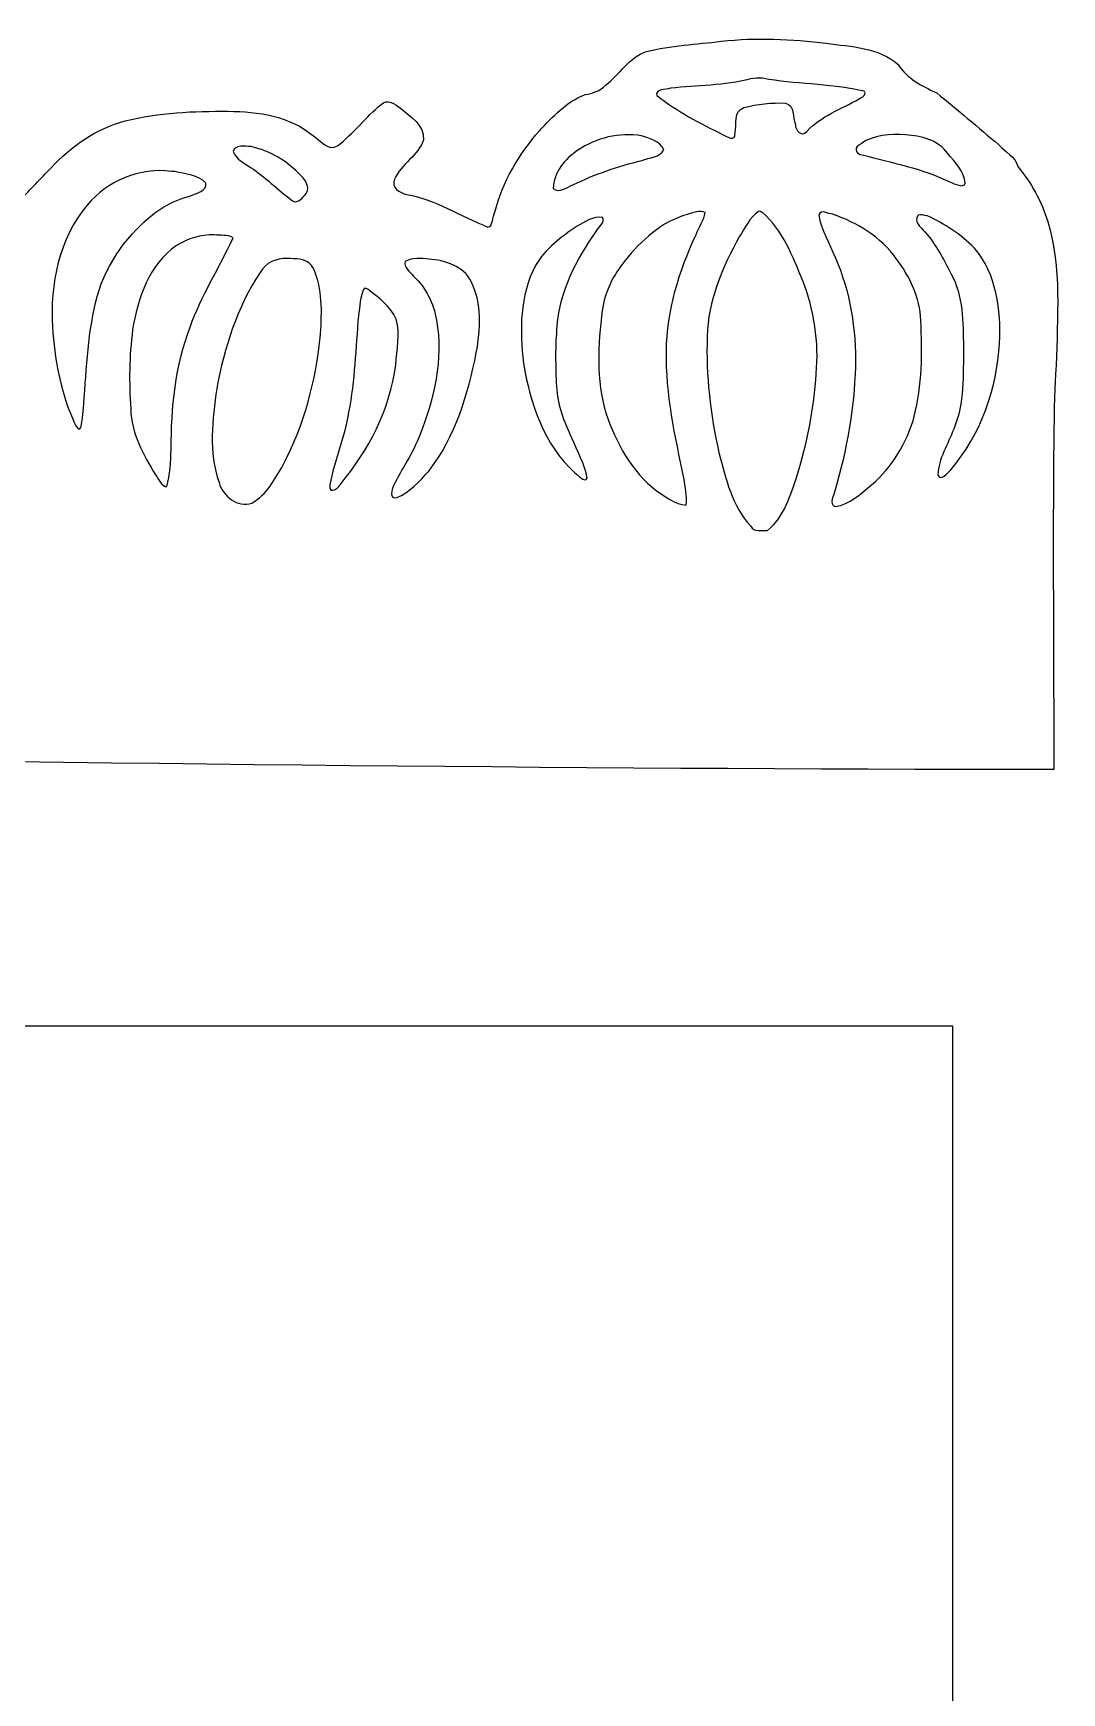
# Model space of a CAD drawing. Header units: centimetres. Extents: x -14.3 to 11, y -12.4 to 14.4.
# Drawn here: x -3.88 to 1.14, y 6.33 to 14.43 of the extents above; entities that cross this region are included whole.
import ezdxf

# ---------------------------------------------------------------- set-up
doc = ezdxf.new("R2010")
doc.units = ezdxf.units.CM
doc.header["$MEASUREMENT"] = 0
doc.layers.add('Layer 1', color=7, linetype='Continuous')

msp = doc.modelspace()

# ---------------------------------------------------------------- linework, layer by layer
at = {"layer": 'Layer 1', "color": 9}
for points, knots in [([(-7.73261, 14.43459), (-7.89731, 14.42913), (-8.06103, 14.4083), (-8.22423, 14.38672), (-8.22423, 14.38672), (-8.29321, 14.37928), (-8.35472, 14.34207), (-8.39811, 14.28874), (-8.39811, 14.28874), (-8.445, 14.24484), (-8.48717, 14.18555), (-8.55192, 14.16918), (-8.55192, 14.16918), (-8.63179, 14.15628), (-8.69405, 14.09601), (-8.75109, 14.04292), (-8.75109, 14.04292), (-8.86023, 13.93354), (-8.95276, 13.80356), (-9.00311, 13.65672), (-9.00311, 13.65672), (-9.01875, 13.60835), (-9.03015, 13.55899), (-9.04801, 13.51136), (-9.04801, 13.51136), (-9.17723, 13.55948), (-9.29383, 13.63911), (-9.42975, 13.66912), (-9.42975, 13.66912), (-9.46597, 13.67557), (-9.52648, 13.69194), (-9.51532, 13.74006), (-9.51532, 13.74006), (-9.49103, 13.82316), (-9.39279, 13.8621), (-9.37196, 13.94668), (-9.37196, 13.94668), (-9.36823, 14.01217), (-9.43322, 14.0526), (-9.47761, 14.0903), (-9.47761, 14.0903), (-9.50616, 14.11188), (-9.54484, 14.14512), (-9.57908, 14.11362), (-9.57908, 14.11362), (-9.65523, 14.05285), (-9.71352, 13.97099), (-9.79215, 13.91295), (-9.79215, 13.91295), (-9.83779, 13.88269), (-9.87499, 13.93775), (-9.91021, 13.96008), (-9.91021, 13.96008), (-10.01911, 14.05384), (-10.16669, 14.07815), (-10.3061, 14.07964), (-10.3061, 14.07964), (-10.48271, 14.08237), (-10.66255, 14.0774), (-10.83418, 14.03226), (-10.83418, 14.03226), (-10.97508, 13.99406), (-11.09713, 13.907), (-11.19608, 13.80133), (-11.19608, 13.80133), (-11.24495, 13.75073), (-11.29258, 13.69888), (-11.34094, 13.64779), (-11.34094, 13.64779), (-11.38436, 13.74254), (-11.41833, 13.84523), (-11.48657, 13.9256), (-11.48657, 13.9256), (-11.57113, 14.00126), (-11.67979, 14.04764), (-11.78917, 14.07418), (-11.78917, 14.07418), (-11.86804, 14.08881), (-11.95115, 14.07319), (-12.02753, 14.1037), (-12.02753, 14.1037), (-12.12702, 14.12776), (-12.23118, 14.10891), (-12.32744, 14.07889), (-12.32744, 14.07889), (-12.41425, 14.05012), (-12.48817, 14.12156), (-12.57051, 14.1347), (-12.57051, 14.1347), (-12.67172, 14.15579), (-12.78062, 14.14909), (-12.87314, 14.10047), (-12.87314, 14.10047), (-12.96491, 14.06451), (-13.06562, 14.09427), (-13.15938, 14.06674), (-13.15938, 14.06674), (-13.31144, 14.03052), (-13.45729, 13.94123), (-13.5384, 13.80455), (-13.5384, 13.80455), (-13.62298, 13.6334), (-13.71997, 13.46349), (-13.74998, 13.27224), (-13.74998, 13.27224), (-13.78372, 13.10109), (-13.78049, 12.9225), (-13.74105, 12.75283), (-13.74105, 12.75283), (-13.70707, 12.61294), (-13.73584, 11.36949), (-13.73584, 10.97261), (-13.73584, 10.97261), (-8.92373, 10.97261), (-3.70581, 10.83717), (1.1063, 10.83717), (1.1063, 10.83717), (1.1063, 11.23405), (1.09437, 12.65535), (1.11821, 12.81063), (1.11821, 12.81063), (1.12191, 13.04528), (1.14498, 13.28638), (1.07677, 13.51459), (1.07677, 13.51459), (1.046, 13.61331), (0.99542, 13.70484), (0.92969, 13.78421), (0.92969, 13.78421), (0.91877, 13.83109), (0.86791, 13.85466), (0.83764, 13.88914), (0.83764, 13.88914), (0.73694, 13.97422), (0.63624, 14.06029), (0.53356, 14.14289), (0.53356, 14.14289), (0.4631, 14.17637), (0.38746, 14.21234), (0.34578, 14.2818), (0.34578, 14.2818), (0.25027, 14.36663), (0.11486, 14.36762), (-0.00471, 14.38647), (-0.00471, 14.38647), (-0.17537, 14.40557), (-0.34777, 14.41524), (-0.51866, 14.39515), (-0.51866, 14.39515), (-0.64071, 14.38027), (-0.76496, 14.37556), (-0.88429, 14.3453), (-0.88429, 14.3453), (-0.96986, 14.31801), (-1.01502, 14.23243), (-1.08397, 14.18059), (-1.08397, 14.18059), (-1.11101, 14.15231), (-1.14721, 14.1409), (-1.18443, 14.1347), (-1.18443, 14.1347), (-1.27471, 14.10047), (-1.34268, 14.0268), (-1.40766, 13.95785), (-1.40766, 13.95785), (-1.50614, 13.8425), (-1.58874, 13.71005), (-1.62446, 13.56097), (-1.62446, 13.56097), (-1.63563, 13.53964), (-1.63563, 13.48705), (-1.65944, 13.4878), (-1.65944, 13.4878), (-1.79139, 13.54038), (-1.91344, 13.62025), (-2.05507, 13.64729), (-2.05507, 13.64729), (-2.08955, 13.65324), (-2.13371, 13.68102), (-2.11511, 13.72146), (-2.11511, 13.72146), (-2.08359, 13.79711), (-1.99901, 13.83605), (-1.97345, 13.91444), (-1.97345, 13.91444), (-1.96752, 13.98612), (-2.03896, 14.02804), (-2.08656, 14.06872), (-2.08656, 14.06872), (-2.11312, 14.08956), (-2.15008, 14.1156), (-2.18107, 14.08633), (-2.18107, 14.08633), (-2.25647, 14.02482), (-2.31553, 13.94371), (-2.39339, 13.88517), (-2.39339, 13.88517), (-2.4398, 13.8559), (-2.476, 13.91047), (-2.51148, 13.93279), (-2.51148, 13.93279), (-2.62633, 14.03052), (-2.78209, 14.05285), (-2.92793, 14.0531), (-2.92793, 14.0531), (-3.09613, 14.05409), (-3.26702, 14.04838), (-3.43075, 14.00597), (-3.43075, 14.00597), (-3.57187, 13.9695), (-3.69514, 13.88343), (-3.79338, 13.77727), (-3.79338, 13.77727), (-3.84373, 13.72567), (-3.89311, 13.67284), (-3.94295, 13.62075), (-3.94295, 13.62075), (-3.98587, 13.71724), (-4.02135, 13.82117), (-4.09154, 13.90179), (-4.09154, 13.90179), (-4.17613, 13.97496), (-4.28278, 14.02135), (-4.39118, 14.04689), (-4.39118, 14.04689), (-4.46807, 14.06202), (-4.54943, 14.04491), (-4.62383, 14.07517), (-4.62383, 14.07517), (-4.72305, 14.10072), (-4.82775, 14.08361), (-4.92374, 14.05285), (-4.92374, 14.05285), (-4.99592, 14.02606), (-5.06288, 14.07244), (-5.12837, 14.09526), (-5.12837, 14.09526), (-5.23949, 14.1285), (-5.36525, 14.13024), (-5.46992, 14.07517), (-5.46992, 14.07517), (-5.56244, 14.03623), (-5.66539, 14.06773), (-5.7604, 14.03945), (-5.7604, 14.03945), (-5.91145, 14.00398), (-6.05533, 13.91592), (-6.13743, 13.78198), (-6.13743, 13.78198), (-6.19448, 13.67185), (-6.25179, 13.56147), (-6.2979, 13.44637), (-6.2979, 13.44637), (-6.32693, 13.57858), (-6.38074, 13.70707), (-6.46832, 13.8115), (-6.46832, 13.8115), (-6.48271, 13.8621), (-6.53653, 13.88765), (-6.57003, 13.92535), (-6.57003, 13.92535), (-6.66851, 14.00671), (-6.76548, 14.09055), (-6.8652, 14.17017), (-6.8652, 14.17017), (-6.93539, 14.20416), (-7.0113, 14.23963), (-7.05297, 14.30908), (-7.05297, 14.30908), (-7.13682, 14.38473), (-7.25636, 14.39391), (-7.36351, 14.40855), (-7.36351, 14.40855), (-7.48557, 14.42393), (-7.61082, 14.43484), (-7.73261, 14.43459), (-7.73261, 14.43459), (-7.73261, 14.43459), (-7.73261, 14.43459), (-7.73261, 14.43459)], [0, 0, 0, 0, 0.0140845, 0.0140845, 0.0140845, 0.0140845, 0.028169, 0.028169, 0.028169, 0.028169, 0.0422535, 0.0422535, 0.0422535, 0.0422535, 0.056338, 0.056338, 0.056338, 0.056338, 0.0704225, 0.0704225, 0.0704225, 0.0704225, 0.084507, 0.084507, 0.084507, 0.084507, 0.0985915, 0.0985915, 0.0985915, 0.0985915, 0.1126761, 0.1126761, 0.1126761, 0.1126761, 0.1267606, 0.1267606, 0.1267606, 0.1267606, 0.1408451, 0.1408451, 0.1408451, 0.1408451, 0.1549296, 0.1549296, 0.1549296, 0.1549296, 0.1690141, 0.1690141, 0.1690141, 0.1690141, 0.1830986, 0.1830986, 0.1830986, 0.1830986, 0.1971831, 0.1971831, 0.1971831, 0.1971831, 0.2112676, 0.2112676, 0.2112676, 0.2112676, 0.2253521, 0.2253521, 0.2253521, 0.2253521, 0.2394366, 0.2394366, 0.2394366, 0.2394366, 0.2535211, 0.2535211, 0.2535211, 0.2535211, 0.2676056, 0.2676056, 0.2676056, 0.2676056, 0.2816901, 0.2816901, 0.2816901, 0.2816901, 0.2957746, 0.2957746, 0.2957746, 0.2957746, 0.3098592, 0.3098592, 0.3098592, 0.3098592, 0.3239437, 0.3239437, 0.3239437, 0.3239437, 0.3380282, 0.3380282, 0.3380282, 0.3380282, 0.3521127, 0.3521127, 0.3521127, 0.3521127, 0.3661972, 0.3661972, 0.3661972, 0.3661972, 0.3802817, 0.3802817, 0.3802817, 0.3802817, 0.3943662, 0.3943662, 0.3943662, 0.3943662, 0.4084507, 0.4084507, 0.4084507, 0.4084507, 0.4225352, 0.4225352, 0.4225352, 0.4225352, 0.4366197, 0.4366197, 0.4366197, 0.4366197, 0.4507042, 0.4507042, 0.4507042, 0.4507042, 0.4647887, 0.4647887, 0.4647887, 0.4647887, 0.4788732, 0.4788732, 0.4788732, 0.4788732, 0.4929577, 0.4929577, 0.4929577, 0.4929577, 0.5070423, 0.5070423, 0.5070423, 0.5070423, 0.5211268, 0.5211268, 0.5211268, 0.5211268, 0.5352113, 0.5352113, 0.5352113, 0.5352113, 0.5492958, 0.5492958, 0.5492958, 0.5492958, 0.5633803, 0.5633803, 0.5633803, 0.5633803, 0.5774648, 0.5774648, 0.5774648, 0.5774648, 0.5915493, 0.5915493, 0.5915493, 0.5915493, 0.6056338, 0.6056338, 0.6056338, 0.6056338, 0.6197183, 0.6197183, 0.6197183, 0.6197183, 0.6338028, 0.6338028, 0.6338028, 0.6338028, 0.6478873, 0.6478873, 0.6478873, 0.6478873, 0.6619718, 0.6619718, 0.6619718, 0.6619718, 0.6760563, 0.6760563, 0.6760563, 0.6760563, 0.6901408, 0.6901408, 0.6901408, 0.6901408, 0.7042254, 0.7042254, 0.7042254, 0.7042254, 0.7183099, 0.7183099, 0.7183099, 0.7183099, 0.7323944, 0.7323944, 0.7323944, 0.7323944, 0.7464789, 0.7464789, 0.7464789, 0.7464789, 0.7605634, 0.7605634, 0.7605634, 0.7605634, 0.7746479, 0.7746479, 0.7746479, 0.7746479, 0.7887324, 0.7887324, 0.7887324, 0.7887324, 0.8028169, 0.8028169, 0.8028169, 0.8028169, 0.8169014, 0.8169014, 0.8169014, 0.8169014, 0.8309859, 0.8309859, 0.8309859, 0.8309859, 0.8450704, 0.8450704, 0.8450704, 0.8450704, 0.8591549, 0.8591549, 0.8591549, 0.8591549, 0.8732394, 0.8732394, 0.8732394, 0.8732394, 0.8873239, 0.8873239, 0.8873239, 0.8873239, 0.9014085, 0.9014085, 0.9014085, 0.9014085, 0.915493, 0.915493, 0.915493, 0.915493, 0.9295775, 0.9295775, 0.9295775, 0.9295775, 0.943662, 0.943662, 0.943662, 0.943662, 0.9577465, 0.9577465, 0.9577465, 0.9577465, 0.971831, 0.971831, 0.971831, 0.971831, 1, 1, 1, 1]), ([(-0.31676, 14.21457), (-0.15925, 14.18456), (0.00347, 14.19002), (0.16023, 14.15529), (0.16023, 14.15529), (0.20241, 14.15405), (0.18008, 14.12379), (0.15454, 14.11362), (0.15454, 14.11362), (0.06723, 14.06451), (-0.03125, 14.03052), (-0.10046, 13.95512), (-0.10046, 13.95512), (-0.12478, 13.92535), (-0.15801, 13.96008), (-0.15677, 13.98885), (-0.15677, 13.98885), (-0.17066, 14.02383), (-0.15801, 14.08162), (-0.20439, 14.09278), (-0.20439, 14.09278), (-0.2726, 14.097), (-0.34232, 14.08857), (-0.40828, 14.0712), (-0.40828, 14.0712), (-0.46037, 14.05334), (-0.44154, 13.98935), (-0.4517, 13.94743), (-0.4517, 13.94743), (-0.44797, 13.90228), (-0.49064, 13.92709), (-0.51247, 13.94023), (-0.51247, 13.94023), (-0.6241, 13.9948), (-0.73596, 14.0526), (-0.8332, 14.13073), (-0.8332, 14.13073), (-0.8446, 14.16224), (-0.7883, 14.15852), (-0.76745, 14.16596), (-0.76745, 14.16596), (-0.63698, 14.17985), (-0.50379, 14.17786), (-0.37605, 14.2111), (-0.37605, 14.2111), (-0.35645, 14.21482), (-0.33684, 14.21482), (-0.31676, 14.21457), (-0.31676, 14.21457), (-0.31676, 14.21457), (-0.31676, 14.21457), (-0.31676, 14.21457)], [0, 0, 0, 0, 0.0714286, 0.0714286, 0.0714286, 0.0714286, 0.1428571, 0.1428571, 0.1428571, 0.1428571, 0.2142857, 0.2142857, 0.2142857, 0.2142857, 0.2857143, 0.2857143, 0.2857143, 0.2857143, 0.3571429, 0.3571429, 0.3571429, 0.3571429, 0.4285714, 0.4285714, 0.4285714, 0.4285714, 0.5, 0.5, 0.5, 0.5, 0.5714286, 0.5714286, 0.5714286, 0.5714286, 0.6428571, 0.6428571, 0.6428571, 0.6428571, 0.7142857, 0.7142857, 0.7142857, 0.7142857, 0.7857143, 0.7857143, 0.7857143, 0.7857143, 0.8571429, 0.8571429, 0.8571429, 0.8571429, 1, 1, 1, 1]), ([(-0.90834, 13.93304), (-0.86791, 13.92163), (-0.81881, 13.90625), (-0.79896, 13.86632), (-0.79896, 13.86632), (-0.81706, 13.82737), (-0.87064, 13.82812), (-0.90662, 13.81323), (-0.90662, 13.81323), (-1.02246, 13.78396), (-1.13654, 13.74725), (-1.24346, 13.69318), (-1.24346, 13.69318), (-1.27273, 13.68301), (-1.31217, 13.65052), (-1.33996, 13.67656), (-1.33996, 13.67656), (-1.33895, 13.7542), (-1.28167, 13.82043), (-1.22039, 13.86284), (-1.22039, 13.86284), (-1.13009, 13.92312), (-1.016, 13.95214), (-0.90834, 13.93304), (-0.90834, 13.93304), (-0.90834, 13.93304), (-0.90834, 13.93304), (-0.90834, 13.93304)], [0, 0, 0, 0, 0.125, 0.125, 0.125, 0.125, 0.25, 0.25, 0.25, 0.25, 0.375, 0.375, 0.375, 0.375, 0.5, 0.5, 0.5, 0.5, 0.625, 0.625, 0.625, 0.625, 0.75, 0.75, 0.75, 0.75, 1, 1, 1, 1]), ([(-2.81757, 13.88045), (-2.7228, 13.86284), (-2.63774, 13.80703), (-2.57175, 13.73857), (-2.57175, 13.73857), (-2.54595, 13.71377), (-2.52238, 13.67185), (-2.55487, 13.64208), (-2.55487, 13.64208), (-2.56953, 13.62224), (-2.5958, 13.59793), (-2.61961, 13.62075), (-2.61961, 13.62075), (-2.68735, 13.67085), (-2.74688, 13.73262), (-2.81832, 13.77876), (-2.81832, 13.77876), (-2.8503, 13.80009), (-2.88875, 13.81993), (-2.90438, 13.85714), (-2.90438, 13.85714), (-2.89621, 13.89112), (-2.84311, 13.88269), (-2.81757, 13.88045), (-2.81757, 13.88045), (-2.81757, 13.88045), (-2.81757, 13.88045), (-2.81757, 13.88045)], [0, 0, 0, 0, 0.125, 0.125, 0.125, 0.125, 0.25, 0.25, 0.25, 0.25, 0.375, 0.375, 0.375, 0.375, 0.5, 0.5, 0.5, 0.5, 0.625, 0.625, 0.625, 0.625, 0.75, 0.75, 0.75, 0.75, 1, 1, 1, 1]), ([(0.38076, 13.9385), (0.45765, 13.93279), (0.5415, 13.91369), (0.58835, 13.84672), (0.58835, 13.84672), (0.6236, 13.8043), (0.66699, 13.75916), (0.67344, 13.7026), (0.67344, 13.7026), (0.665, 13.67408), (0.62135, 13.70087), (0.60103, 13.70657), (0.60103, 13.70657), (0.46532, 13.77429), (0.31501, 13.80083), (0.16992, 13.84077), (0.16992, 13.84077), (0.13097, 13.84548), (0.13047, 13.87996), (0.1642, 13.89484), (0.1642, 13.89484), (0.22548, 13.93999), (0.30758, 13.94098), (0.38076, 13.9385), (0.38076, 13.9385), (0.38076, 13.9385), (0.38076, 13.9385), (0.38076, 13.9385)], [0, 0, 0, 0, 0.125, 0.125, 0.125, 0.125, 0.25, 0.25, 0.25, 0.25, 0.375, 0.375, 0.375, 0.375, 0.5, 0.5, 0.5, 0.5, 0.625, 0.625, 0.625, 0.625, 0.75, 0.75, 0.75, 0.75, 1, 1, 1, 1]), ([(-3.18889, 13.75866), (-3.13706, 13.74601), (-3.07478, 13.74403), (-3.03683, 13.70211), (-3.03683, 13.70211), (-3.03212, 13.66341), (-3.08348, 13.65299), (-3.1115, 13.6401), (-3.1115, 13.6401), (-3.20328, 13.61604), (-3.28636, 13.56618), (-3.35336, 13.49896), (-3.35336, 13.49896), (-3.47662, 13.38163), (-3.56418, 13.22462), (-3.58849, 13.0552), (-3.58849, 13.0552), (-3.62371, 12.87959), (-3.62246, 12.69975), (-3.64429, 12.52265), (-3.64429, 12.52265), (-3.64977, 12.47106), (-3.67903, 12.52363), (-3.68596, 12.5462), (-3.68596, 12.5462), (-3.74825, 12.68834), (-3.77576, 12.84436), (-3.78693, 12.9984), (-3.78693, 12.9984), (-3.79786, 13.20775), (-3.75568, 13.43174), (-3.61654, 13.5952), (-3.61654, 13.5952), (-3.5183, 13.71426), (-3.35904, 13.7795), (-3.20527, 13.75966), (-3.20527, 13.75966), (-3.19979, 13.75941), (-3.19434, 13.75891), (-3.18889, 13.75866), (-3.18889, 13.75866), (-3.18889, 13.75866), (-3.18889, 13.75866), (-3.18889, 13.75866)], [0, 0, 0, 0, 0.0833333, 0.0833333, 0.0833333, 0.0833333, 0.1666667, 0.1666667, 0.1666667, 0.1666667, 0.25, 0.25, 0.25, 0.25, 0.3333333, 0.3333333, 0.3333333, 0.3333333, 0.4166667, 0.4166667, 0.4166667, 0.4166667, 0.5, 0.5, 0.5, 0.5, 0.5833333, 0.5833333, 0.5833333, 0.5833333, 0.6666667, 0.6666667, 0.6666667, 0.6666667, 0.75, 0.75, 0.75, 0.75, 0.8333333, 0.8333333, 0.8333333, 0.8333333, 1, 1, 1, 1]), ([(-1.09911, 13.53393), (-1.08347, 13.51235), (-1.12067, 13.48606), (-1.12935, 13.46523), (-1.12935, 13.46523), (-1.22732, 13.32954), (-1.30844, 13.17451), (-1.32011, 13.00485), (-1.32011, 13.00485), (-1.32853, 12.90662), (-1.32805, 12.80716), (-1.3221, 12.70893), (-1.3221, 12.70893), (-1.31911, 12.61963), (-1.28712, 12.5358), (-1.24817, 12.45666), (-1.24817, 12.45666), (-1.22338, 12.39168), (-1.18541, 12.3304), (-1.17425, 12.26121), (-1.17425, 12.26121), (-1.18642, 12.23566), (-1.21891, 12.27635), (-1.23378, 12.28701), (-1.23378, 12.28701), (-1.38435, 12.42367), (-1.45404, 12.62633), (-1.48482, 12.82253), (-1.48482, 12.82253), (-1.50439, 12.98203), (-1.50416, 13.15442), (-1.42602, 13.29928), (-1.42602, 13.29928), (-1.37914, 13.38188), (-1.30101, 13.44141), (-1.22214, 13.49127), (-1.22214, 13.49127), (-1.18517, 13.51335), (-1.14424, 13.54212), (-1.09911, 13.53393), (-1.09911, 13.53393), (-1.09911, 13.53393), (-1.09911, 13.53393), (-1.09911, 13.53393)], [0, 0, 0, 0, 0.0833333, 0.0833333, 0.0833333, 0.0833333, 0.1666667, 0.1666667, 0.1666667, 0.1666667, 0.25, 0.25, 0.25, 0.25, 0.3333333, 0.3333333, 0.3333333, 0.3333333, 0.4166667, 0.4166667, 0.4166667, 0.4166667, 0.5, 0.5, 0.5, 0.5, 0.5833333, 0.5833333, 0.5833333, 0.5833333, 0.6666667, 0.6666667, 0.6666667, 0.6666667, 0.75, 0.75, 0.75, 0.75, 0.8333333, 0.8333333, 0.8333333, 0.8333333, 1, 1, 1, 1]), ([(-0.59753, 13.55874), (-0.60227, 13.52153), (-0.62905, 13.48705), (-0.6422, 13.45109), (-0.6422, 13.45109), (-0.72504, 13.27249), (-0.78557, 13.07951), (-0.78655, 12.88083), (-0.78655, 12.88083), (-0.79052, 12.67123), (-0.74438, 12.46561), (-0.70149, 12.26169), (-0.70149, 12.26169), (-0.69577, 12.21756), (-0.68485, 12.17316), (-0.69056, 12.1285), (-0.69056, 12.1285), (-0.74438, 12.13271), (-0.79079, 12.16943), (-0.83468, 12.19819), (-0.83468, 12.19819), (-0.95721, 12.2927), (-1.03386, 12.43483), (-1.08223, 12.57919), (-1.08223, 12.57919), (-1.12985, 12.74118), (-1.12218, 12.91406), (-1.10059, 13.07976), (-1.10059, 13.07976), (-1.08818, 13.17005), (-1.04677, 13.25315), (-0.98922, 13.32309), (-0.98922, 13.32309), (-0.90958, 13.42206), (-0.81063, 13.51359), (-0.68585, 13.54931), (-0.68585, 13.54931), (-0.65857, 13.55824), (-0.62532, 13.57064), (-0.59753, 13.55874), (-0.59753, 13.55874), (-0.59753, 13.55874), (-0.59753, 13.55874), (-0.59753, 13.55874)], [0, 0, 0, 0, 0.0833333, 0.0833333, 0.0833333, 0.0833333, 0.1666667, 0.1666667, 0.1666667, 0.1666667, 0.25, 0.25, 0.25, 0.25, 0.3333333, 0.3333333, 0.3333333, 0.3333333, 0.4166667, 0.4166667, 0.4166667, 0.4166667, 0.5, 0.5, 0.5, 0.5, 0.5833333, 0.5833333, 0.5833333, 0.5833333, 0.6666667, 0.6666667, 0.6666667, 0.6666667, 0.75, 0.75, 0.75, 0.75, 0.8333333, 0.8333333, 0.8333333, 0.8333333, 1, 1, 1, 1]), ([(-0.31774, 13.55874), (-0.21828, 13.47192), (-0.17042, 13.34393), (-0.12031, 13.22536), (-0.12031, 13.22536), (-0.06498, 13.081), (-0.04043, 12.92523), (-0.05506, 12.77119), (-0.05506, 12.77119), (-0.06572, 12.60326), (-0.09821, 12.43658), (-0.14735, 12.27558), (-0.14735, 12.27558), (-0.18108, 12.17959), (-0.21011, 12.07146), (-0.29295, 12.00523), (-0.29295, 12.00523), (-0.32221, 12.00769), (-0.35793, 11.99481), (-0.37505, 12.02629), (-0.37505, 12.02629), (-0.46733, 12.12379), (-0.49586, 12.26047), (-0.53057, 12.38573), (-0.53057, 12.38573), (-0.5715, 12.57176), (-0.59481, 12.76226), (-0.58737, 12.95276), (-0.58737, 12.95276), (-0.58465, 13.12689), (-0.51345, 13.29035), (-0.43061, 13.44017), (-0.43061, 13.44017), (-0.40307, 13.48308), (-0.38076, 13.53542), (-0.33684, 13.5632), (-0.33684, 13.5632), (-0.33041, 13.56816), (-0.32396, 13.55998), (-0.31774, 13.55874), (-0.31774, 13.55874), (-0.31774, 13.55874), (-0.31774, 13.55874), (-0.31774, 13.55874)], [0, 0, 0, 0, 0.0833333, 0.0833333, 0.0833333, 0.0833333, 0.1666667, 0.1666667, 0.1666667, 0.1666667, 0.25, 0.25, 0.25, 0.25, 0.3333333, 0.3333333, 0.3333333, 0.3333333, 0.4166667, 0.4166667, 0.4166667, 0.4166667, 0.5, 0.5, 0.5, 0.5, 0.5833333, 0.5833333, 0.5833333, 0.5833333, 0.6666667, 0.6666667, 0.6666667, 0.6666667, 0.75, 0.75, 0.75, 0.75, 0.8333333, 0.8333333, 0.8333333, 0.8333333, 1, 1, 1, 1]), ([(0.02506, 13.55006), (0.1461, 13.50888), (0.26069, 13.43992), (0.3356, 13.33376), (0.3356, 13.33376), (0.40084, 13.2457), (0.45392, 13.14376), (0.4559, 13.03189), (0.4559, 13.03189), (0.46384, 12.87512), (0.46384, 12.71463), (0.42341, 12.56183), (0.42341, 12.56183), (0.3882, 12.43311), (0.31649, 12.31527), (0.21556, 12.22822), (0.21556, 12.22822), (0.16222, 12.18531), (0.1084, 12.13099), (0.03821, 12.12154), (0.03821, 12.12154), (0.00397, 12.13496), (0.03373, 12.17761), (0.03747, 12.20293), (0.03747, 12.20293), (0.09401, 12.39861), (0.13073, 12.60128), (0.13642, 12.80517), (0.13642, 12.80517), (0.14015, 12.98773), (0.11187, 13.17253), (0.03696, 13.33996), (0.03696, 13.33996), (0.01117, 13.40892), (-0.03225, 13.47316), (-0.04167, 13.54708), (-0.04167, 13.54708), (-0.03151, 13.5766), (0.00471, 13.55179), (0.02506, 13.55006), (0.02506, 13.55006), (0.02506, 13.55006), (0.02506, 13.55006), (0.02506, 13.55006)], [0, 0, 0, 0, 0.0833333, 0.0833333, 0.0833333, 0.0833333, 0.1666667, 0.1666667, 0.1666667, 0.1666667, 0.25, 0.25, 0.25, 0.25, 0.3333333, 0.3333333, 0.3333333, 0.3333333, 0.4166667, 0.4166667, 0.4166667, 0.4166667, 0.5, 0.5, 0.5, 0.5, 0.5833333, 0.5833333, 0.5833333, 0.5833333, 0.6666667, 0.6666667, 0.6666667, 0.6666667, 0.75, 0.75, 0.75, 0.75, 0.8333333, 0.8333333, 0.8333333, 0.8333333, 1, 1, 1, 1]), ([(0.48691, 13.54311), (0.572, 13.50392), (0.65236, 13.45133), (0.71858, 13.38511), (0.71858, 13.38511), (0.82574, 13.25786), (0.84857, 13.08199), (0.84087, 12.92101), (0.84087, 12.92101), (0.82799, 12.69702), (0.74909, 12.4723), (0.60201, 12.3009), (0.60201, 12.3009), (0.58835, 12.28651), (0.55216, 12.24383), (0.53951, 12.27608), (0.53951, 12.27608), (0.5415, 12.35646), (0.5901, 12.42666), (0.6169, 12.50082), (0.6169, 12.50082), (0.67072, 12.62658), (0.66254, 12.76697), (0.66453, 12.90092), (0.66453, 12.90092), (0.66228, 13.02271), (0.66426, 13.1512), (0.60301, 13.26083), (0.60301, 13.26083), (0.56679, 13.33177), (0.52858, 13.40396), (0.47649, 13.46473), (0.47649, 13.46473), (0.45641, 13.48482), (0.4177, 13.51632), (0.44352, 13.54559), (0.44352, 13.54559), (0.45741, 13.55229), (0.47252, 13.54385), (0.48691, 13.54311), (0.48691, 13.54311), (0.48691, 13.54311), (0.48691, 13.54311), (0.48691, 13.54311)], [0, 0, 0, 0, 0.0833333, 0.0833333, 0.0833333, 0.0833333, 0.1666667, 0.1666667, 0.1666667, 0.1666667, 0.25, 0.25, 0.25, 0.25, 0.3333333, 0.3333333, 0.3333333, 0.3333333, 0.4166667, 0.4166667, 0.4166667, 0.4166667, 0.5, 0.5, 0.5, 0.5, 0.5833333, 0.5833333, 0.5833333, 0.5833333, 0.6666667, 0.6666667, 0.6666667, 0.6666667, 0.75, 0.75, 0.75, 0.75, 0.8333333, 0.8333333, 0.8333333, 0.8333333, 1, 1, 1, 1]), ([(-2.99664, 13.44935), (-2.96614, 13.44488), (-2.93142, 13.45257), (-2.90438, 13.43546), (-2.90438, 13.43546), (-2.97011, 13.28787), (-3.06065, 13.15219), (-3.11372, 12.99865), (-3.11372, 12.99865), (-3.18714, 12.80939), (-3.20625, 12.60475), (-3.20675, 12.40332), (-3.20675, 12.40332), (-3.20924, 12.34157), (-3.21146, 12.27881), (-3.22834, 12.21928), (-3.22834, 12.21928), (-3.25115, 12.2183), (-3.26776, 12.25725), (-3.28239, 12.27635), (-3.28239, 12.27635), (-3.34343, 12.37432), (-3.40048, 12.48098), (-3.40421, 12.59905), (-3.40421, 12.59905), (-3.41289, 12.72753), (-3.41138, 12.85726), (-3.39503, 12.98501), (-3.39503, 12.98501), (-3.36997, 13.13929), (-3.31539, 13.30598), (-3.17971, 13.39751), (-3.17971, 13.39751), (-3.12515, 13.43199), (-3.06139, 13.45133), (-2.99664, 13.44935), (-2.99664, 13.44935), (-2.99664, 13.44935), (-2.99664, 13.44935), (-2.99664, 13.44935)], [0, 0, 0, 0, 0.0909091, 0.0909091, 0.0909091, 0.0909091, 0.1818182, 0.1818182, 0.1818182, 0.1818182, 0.2727273, 0.2727273, 0.2727273, 0.2727273, 0.3636364, 0.3636364, 0.3636364, 0.3636364, 0.4545455, 0.4545455, 0.4545455, 0.4545455, 0.5454545, 0.5454545, 0.5454545, 0.5454545, 0.6363636, 0.6363636, 0.6363636, 0.6363636, 0.7272727, 0.7272727, 0.7272727, 0.7272727, 0.8181818, 0.8181818, 0.8181818, 0.8181818, 1, 1, 1, 1]), ([(-2.5772, 13.33078), (-2.54074, 13.32557), (-2.5137, 13.30027), (-2.5028, 13.26555), (-2.5028, 13.26555), (-2.46483, 13.16434), (-2.47078, 13.05322), (-2.47825, 12.94705), (-2.47825, 12.94705), (-2.50055, 12.73175), (-2.5586, 12.51842), (-2.65906, 12.3262), (-2.65906, 12.3262), (-2.69949, 12.25725), (-2.73868, 12.17835), (-2.8121, 12.1394), (-2.8121, 12.1394), (-2.88306, 12.11387), (-2.95349, 12.1734), (-2.97283, 12.23962), (-2.97283, 12.23962), (-3.02419, 12.38697), (-3.00583, 12.54744), (-2.98352, 12.69876), (-2.98352, 12.69876), (-2.94703, 12.89769), (-2.88454, 13.09613), (-2.77217, 13.2658), (-2.77217, 13.2658), (-2.74513, 13.31292), (-2.69229, 13.33748), (-2.63898, 13.33401), (-2.63898, 13.33401), (-2.61837, 13.33525), (-2.59778, 13.33153), (-2.5772, 13.33078), (-2.5772, 13.33078), (-2.5772, 13.33078), (-2.5772, 13.33078), (-2.5772, 13.33078)], [0, 0, 0, 0, 0.0909091, 0.0909091, 0.0909091, 0.0909091, 0.1818182, 0.1818182, 0.1818182, 0.1818182, 0.2727273, 0.2727273, 0.2727273, 0.2727273, 0.3636364, 0.3636364, 0.3636364, 0.3636364, 0.4545455, 0.4545455, 0.4545455, 0.4545455, 0.5454545, 0.5454545, 0.5454545, 0.5454545, 0.6363636, 0.6363636, 0.6363636, 0.6363636, 0.7272727, 0.7272727, 0.7272727, 0.7272727, 0.8181818, 0.8181818, 0.8181818, 0.8181818, 1, 1, 1, 1]), ([(-1.94765, 13.33153), (-1.8678, 13.32384), (-1.77625, 13.29854), (-1.73979, 13.21916), (-1.73979, 13.21916), (-1.68571, 13.11275), (-1.6964, 12.98699), (-1.71574, 12.87314), (-1.71574, 12.87314), (-1.75667, 12.66924), (-1.81769, 12.46164), (-1.94765, 12.29569), (-1.94765, 12.29569), (-1.99305, 12.24582), (-2.04068, 12.19099), (-2.10468, 12.1662), (-2.10468, 12.1662), (-2.14114, 12.15604), (-2.13024, 12.20539), (-2.11982, 12.22399), (-2.11982, 12.22399), (-2.07939, 12.30733), (-2.02457, 12.38398), (-1.99207, 12.47156), (-1.99207, 12.47156), (-1.92037, 12.64741), (-1.87672, 12.84287), (-1.91021, 13.03238), (-1.91021, 13.03238), (-1.9241, 13.11399), (-1.96107, 13.19138), (-2.02232, 13.24769), (-2.02232, 13.24769), (-2.03795, 13.26852), (-2.07267, 13.29134), (-2.06251, 13.31987), (-2.06251, 13.31987), (-2.02827, 13.33872), (-1.98535, 13.33475), (-1.94765, 13.33153), (-1.94765, 13.33153), (-1.94765, 13.33153), (-1.94765, 13.33153), (-1.94765, 13.33153)], [0, 0, 0, 0, 0.0833333, 0.0833333, 0.0833333, 0.0833333, 0.1666667, 0.1666667, 0.1666667, 0.1666667, 0.25, 0.25, 0.25, 0.25, 0.3333333, 0.3333333, 0.3333333, 0.3333333, 0.4166667, 0.4166667, 0.4166667, 0.4166667, 0.5, 0.5, 0.5, 0.5, 0.5833333, 0.5833333, 0.5833333, 0.5833333, 0.6666667, 0.6666667, 0.6666667, 0.6666667, 0.75, 0.75, 0.75, 0.75, 0.8333333, 0.8333333, 0.8333333, 0.8333333, 1, 1, 1, 1]), ([(-2.24631, 13.18344), (-2.19273, 13.144), (-2.13468, 13.1001), (-2.10741, 13.03759), (-2.10741, 13.03759), (-2.08682, 12.96516), (-2.10368, 12.88802), (-2.10963, 12.8141), (-2.10963, 12.8141), (-2.13693, 12.59681), (-2.24234, 12.39515), (-2.38149, 12.2287), (-2.38149, 12.2287), (-2.39464, 12.20565), (-2.4398, 12.18134), (-2.43062, 12.22772), (-2.43062, 12.22772), (-2.40977, 12.34826), (-2.35794, 12.46164), (-2.33958, 12.58292), (-2.33958, 12.58292), (-2.30857, 12.73795), (-2.30584, 12.89645), (-2.29145, 13.05347), (-2.29145, 13.05347), (-2.28378, 13.09886), (-2.2855, 13.14946), (-2.26243, 13.18965), (-2.26243, 13.18965), (-2.25698, 13.18766), (-2.25176, 13.18567), (-2.24631, 13.18344)], [0, 0, 0, 0, 0.1111111, 0.1111111, 0.1111111, 0.1111111, 0.2222222, 0.2222222, 0.2222222, 0.2222222, 0.3333333, 0.3333333, 0.3333333, 0.3333333, 0.4444444, 0.4444444, 0.4444444, 0.4444444, 0.5555556, 0.5555556, 0.5555556, 0.5555556, 0.6666667, 0.6666667, 0.6666667, 0.6666667, 0.7777778, 0.7777778, 0.7777778, 0.7777778, 1, 1, 1, 1])]:
    msp.add_open_spline(points, degree=3, knots=knots, dxfattribs=at)
at = {"layer": 'Layer 1', "color": 12}
msp.add_open_spline([(0.61029, -12.44203), (0.61029, -5.09979), (0.61029, 2.2424), (0.61029, 9.58461), (0.61029, 9.58461), (-4.35065, 9.5845), (-9.31161, 9.5845), (-14.2726, 9.5845), (-14.2726, 9.5845), (-14.2726, 2.24229), (-14.2726, -5.09979), (-14.2726, -12.44203), (-14.2726, -12.44203), (-9.31161, -12.44203), (-4.35065, -12.44203), (0.61029, -12.44203)], degree=3, knots=[0, 0, 0, 0, 0.2, 0.2, 0.2, 0.2, 0.4, 0.4, 0.4, 0.4, 0.6, 0.6, 0.6, 0.6, 1, 1, 1, 1], dxfattribs=at)

doc.saveas('drawing.dxf')
